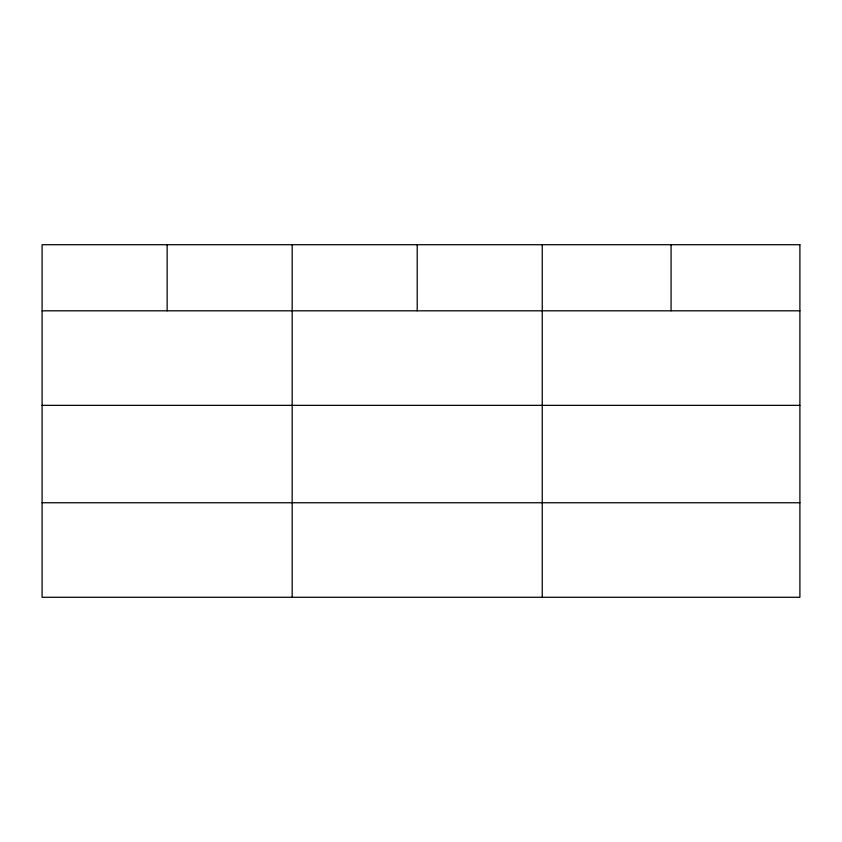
<?xml version="1.0" encoding="UTF-8"?>
<svg xmlns="http://www.w3.org/2000/svg" width="842" height="842" viewBox="0 0 842 842"><rect width="100%" height="100%" fill="white"/><g stroke="black" fill="none" stroke-linecap="round" stroke-linejoin="round"><path stroke-width="1.26" d="M42.1 310.814L799.9 310.814M42.1 405.349L799.9 405.349M42.1 502.748L799.9 502.748M671.074 244.717L671.074 310.814M542.248 244.717L542.248 597.283M417.211 244.717L417.211 310.814M292.174 244.717L292.174 597.283M167.137 244.717L167.137 310.814M799.9 244.717L42.1 244.717L42.1 597.283L799.9 597.283L799.9 244.717"/></g></svg>
